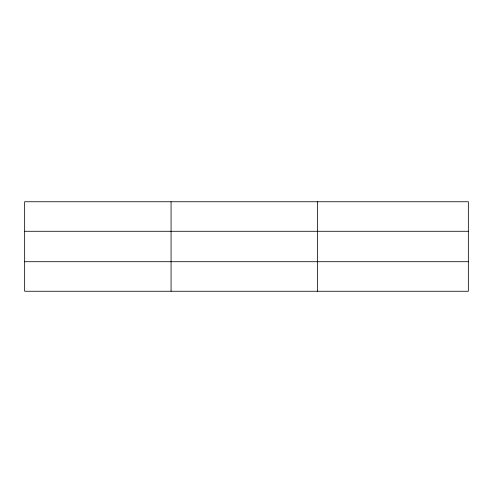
<?xml version="1.0" encoding="UTF-8"?>
<svg xmlns="http://www.w3.org/2000/svg" width="493" height="493" viewBox="0 0 493 493"><rect width="100%" height="100%" fill="white"/><g stroke="black" fill="none" stroke-linecap="round" stroke-linejoin="round"><path stroke-width="0.74" d="M171.071 291.252L171.071 201.748M317.492 291.252L317.492 201.748M468.35 231.285L468.35 201.748L24.65 201.748L24.65 291.252L468.35 291.252L468.35 231.285L24.65 231.285M24.65 261.715L468.35 261.715"/></g></svg>
